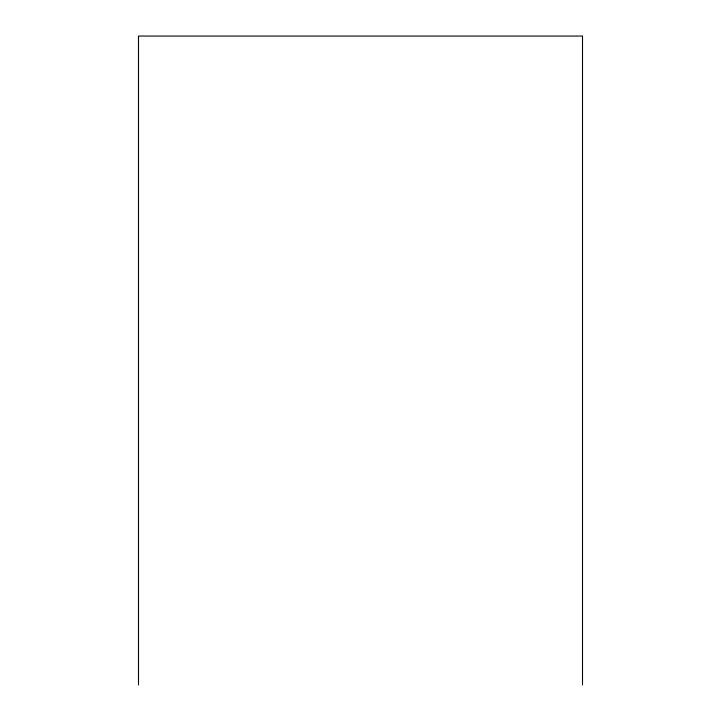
<?xml version="1.0" encoding="UTF-8"?>
<svg xmlns="http://www.w3.org/2000/svg" width="721" height="721" viewBox="0 0 721 721"><rect width="100%" height="100%" fill="white"/><g stroke="black" fill="none" stroke-linecap="round" stroke-linejoin="round"><path stroke-width="1.08" d="M582.505 684.95L582.505 36.05L138.495 36.05L138.495 684.95"/></g></svg>
